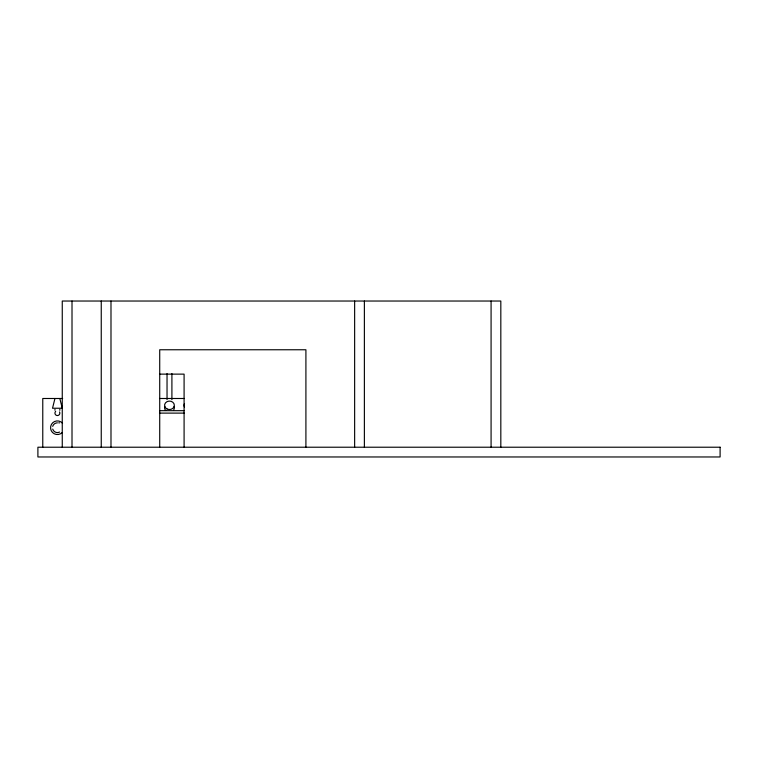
<?xml version="1.0" encoding="UTF-8"?>
<svg xmlns="http://www.w3.org/2000/svg" width="758" height="758" viewBox="0 0 758 758"><rect width="100%" height="100%" fill="white"/><g stroke="black" fill="none" stroke-linecap="round" stroke-linejoin="round"><path stroke-width="1.14" d="M54.955 398.49L52.52 408.24L62.26 408.24L59.825 398.49M159.72 374.13L184.09 374.13L184.09 447.22M62.658 398.49L42.77 398.49L42.77 447.22M159.483 398.49L184.241 398.49M159.72 410.675L184.09 410.675M159.483 413.11L184.241 413.11M58.726 422.86L59.579 422.86M500.82 447.22L500.82 301.03L62.26 301.03L62.26 447.22M491.08 301.03L491.08 447.22M364.38 301.03L364.38 447.22M354.64 301.03L354.64 447.22M305.91 447.22L305.91 349.76L159.72 349.76L159.72 447.22M171.905 373.609L171.905 399.627M167.035 373.609L167.035 399.627M110.99 301.03L110.99 447.22M101.25 301.03L101.25 447.22M72.01 301.03L72.01 447.22M59.825 409.377L59.825 410.258M54.955 409.377L54.955 410.258M59.626 432.06A4.87 4.87 0 0 1 52.709 429.066M52.709 426.384A4.87 4.87 0 0 1 57.39 422.86M62.213 432.553A6.822 6.822 0 0 1 52.454 432.439A6.822 6.822 0 0 1 52.804 422.68A6.822 6.822 0 0 1 62.544 423.258M174.141 406.563A4.87 4.216 0 0 1 173.743 409.775M165.784 410.514A4.87 4.216 0 0 1 164.789 406.563M184.526 407.065A4.87 4.216 0 0 1 184.526 403.559M59.531 411.945A2.435 2.435 0 0 1 58.754 415.128A2.435 2.435 0 0 1 55.514 414.664A2.435 2.435 0 0 1 55.666 411.386M720.1 447.22L37.9 447.22L37.9 456.97L720.1 456.97L720.1 447.22M167.035 408.969A4.87 4.216 0 0 0 174.34 405.312A4.87 4.216 0 0 0 167.035 401.655A4.87 4.216 0 0 0 167.035 408.969"/></g></svg>
